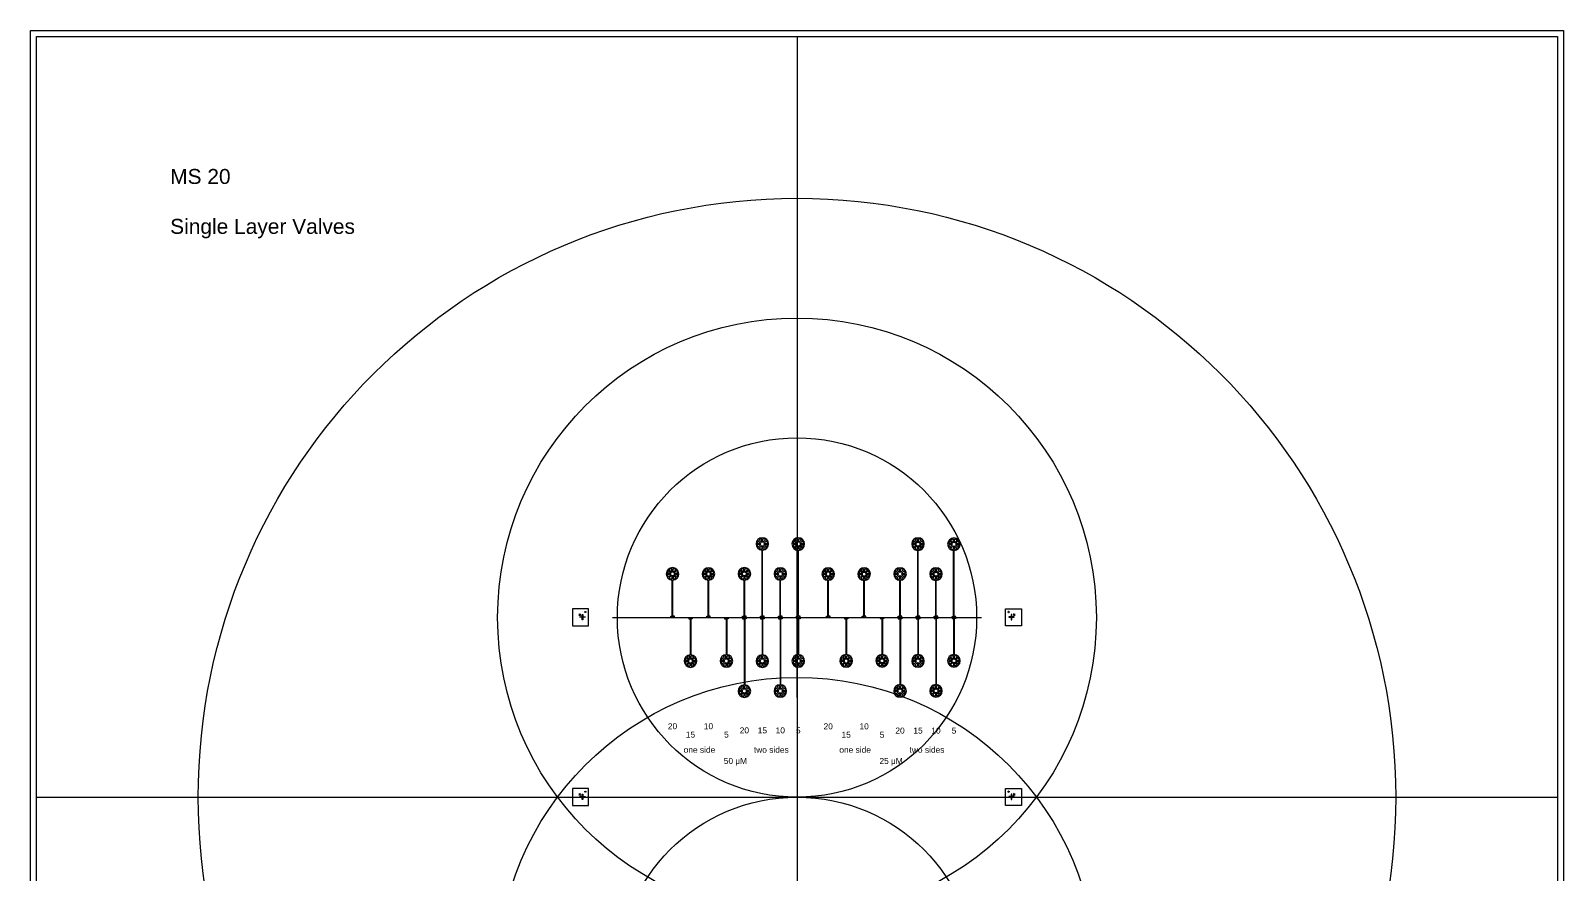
# Model space of a CAD drawing. Header units: millimetres. Extents: x 1000 to 429000, y 1000 to 279000.
# Drawn here: x 301000 to 429000, y 58720 to 129000 of the extents above; entities that cross this region are included whole.
import ezdxf

# ---------------------------------------------------------------- set-up
doc = ezdxf.new("R2010")
doc.units = ezdxf.units.MM
doc.layers.add('CLEAR', color=140, linetype='Continuous')
doc.layers.add('MAKS', color=20, linetype='Continuous')
doc.styles.get("Standard").update_dxf_attribs({"font": 'arial.ttf'})

msp = doc.modelspace()

# ---------------------------------------------------------------- linework, layer by layer
for p, q in [((365000, 128500), (365000, 1500)), ((365000, 73326), (365000, 86674)), ((349596, 80000), (380404, 80000)), ((365000, 70000), (365000, 60000)), ((301500, 65000), (428500, 65000)), ((347596, 65000), (382404, 65000))]:
    msp.add_line(p, q)
for centre, radius in [((365000, 65000), 50000), ((365000, 80000), 25000), ((365000, 80000), 15000), ((365000, 50000), 25000), ((365000, 50000), 15000)]:
    msp.add_circle(centre, radius)
at = {"layer": 'CLEAR'}
for p, q in [((301000, 129000), (429000, 129000)), ((301000, 1000), (301000, 129000)), ((429000, 129000), (429000, 1000)), ((362081, 80115), (362081, 85615)), ((362131, 80115), (362131, 85615)), ((365081, 80105), (365081, 85605)), ((365131, 80105), (365131, 85605)), ((375081, 80103), (375081, 85603)), ((375131, 80103), (375131, 85603)), ((378081, 80093), (378081, 85593)), ((378131, 80093), (378131, 85593)), ((354581, 80120), (354581, 83120)), ((354631, 80120), (354631, 83120)), ((357581, 80110), (357581, 83110)), ((357631, 80110), (357631, 83110)), ((360581, 80120), (360581, 83120)), ((360631, 80120), (360631, 83120)), ((363581, 80110), (363581, 83110)), ((363631, 80110), (363631, 83110)), ((367581, 80108), (367581, 83108)), ((367631, 80108), (367631, 83108)), ((370581, 80098), (370581, 83098)), ((370631, 80098), (370631, 83098)), ((373581, 80108), (373581, 83108)), ((373631, 80108), (373631, 83108)), ((376581, 80098), (376581, 83098)), ((376631, 80098), (376631, 83098)), ((346251, 80710), (346251, 79290)), ((347596, 80710), (346251, 80710)), ((347596, 79290), (347596, 80710)), ((382404, 80710), (383749, 80710)), ((382404, 79290), (382404, 80710)), ((383749, 80710), (383749, 79290)), ((354456, 80045), (354456, 80120)), ((354456, 80120), (354581, 80120)), ((354456, 80045), (354756, 80045)), ((354756, 80120), (354631, 80120)), ((354756, 80045), (354756, 80120)), ((355956, 79960), (356256, 79960)), ((355956, 79960), (355956, 79885)), ((355956, 79885), (356081, 79885)), ((356081, 79885), (356081, 76885)), ((356256, 79885), (356131, 79885)), ((356131, 79885), (356131, 76885)), ((356256, 79960), (356256, 79885)), ((357456, 80035), (357456, 80110)), ((357456, 80110), (357581, 80110)), ((357456, 80035), (357756, 80035)), ((357756, 80110), (357631, 80110)), ((357756, 80035), (357756, 80110)), ((358956, 79970), (359256, 79970)), ((358956, 79970), (358956, 79895)), ((358956, 79895), (359081, 79895)), ((359081, 79895), (359081, 76895)), ((359256, 79895), (359131, 79895)), ((359131, 79895), (359131, 76895)), ((359256, 79970), (359256, 79895)), ((360456, 80045), (360456, 80120)), ((360456, 80120), (360581, 80120)), ((360456, 80045), (360756, 80045)), ((360456, 79955), (360756, 79955)), ((360456, 79955), (360456, 79880)), ((360456, 79880), (360581, 79880)), ((360581, 79880), (360581, 74380)), ((360756, 80120), (360631, 80120)), ((360756, 79880), (360631, 79880)), ((360631, 79880), (360631, 74380)), ((360756, 80045), (360756, 80120)), ((360756, 79955), (360756, 79880)), ((361956, 80040), (361956, 80115)), ((361956, 80115), (362081, 80115)), ((361956, 80040), (362256, 80040)), ((361956, 79960), (362256, 79960)), ((361956, 79960), (361956, 79885)), ((361956, 79885), (362081, 79885)), ((362081, 79885), (362081, 76885)), ((362256, 80115), (362131, 80115)), ((362256, 79885), (362131, 79885)), ((362131, 79885), (362131, 76885)), ((362256, 80040), (362256, 80115)), ((362256, 79960), (362256, 79885)), ((363456, 80035), (363456, 80110)), ((363456, 80110), (363581, 80110)), ((363456, 80035), (363756, 80035)), ((363456, 79965), (363756, 79965)), ((363456, 79965), (363456, 79890)), ((363456, 79890), (363581, 79890)), ((363581, 79890), (363581, 74390)), ((363756, 80110), (363631, 80110)), ((363756, 79890), (363631, 79890)), ((363631, 79890), (363631, 74390)), ((363756, 80035), (363756, 80110)), ((363756, 79965), (363756, 79890)), ((364956, 80030), (364956, 80105)), ((364956, 80105), (365081, 80105)), ((364956, 80030), (365256, 80030)), ((364956, 79970), (365256, 79970)), ((364956, 79970), (364956, 79895)), ((364956, 79895), (365081, 79895)), ((365081, 79895), (365081, 76895)), ((365256, 80105), (365131, 80105)), ((365256, 79895), (365131, 79895)), ((365131, 79895), (365131, 76895)), ((365256, 80030), (365256, 80105)), ((365256, 79970), (365256, 79895)), ((367456, 80033), (367456, 80108)), ((367456, 80108), (367581, 80108)), ((367456, 80033), (367756, 80033)), ((367756, 80108), (367631, 80108)), ((367756, 80033), (367756, 80108)), ((368956, 79973), (369256, 79973)), ((368956, 79973), (368956, 79898)), ((368956, 79898), (369081, 79898)), ((369081, 79898), (369081, 76898)), ((369256, 79898), (369131, 79898)), ((369131, 79898), (369131, 76898)), ((369256, 79973), (369256, 79898)), ((370456, 80023), (370456, 80098)), ((370456, 80098), (370581, 80098)), ((370456, 80023), (370756, 80023)), ((370756, 80098), (370631, 80098)), ((370756, 80023), (370756, 80098)), ((371956, 79983), (372256, 79983)), ((371956, 79983), (371956, 79908)), ((371956, 79908), (372081, 79908)), ((372081, 79908), (372081, 76908)), ((372256, 79908), (372131, 79908)), ((372131, 79908), (372131, 76908)), ((372256, 79983), (372256, 79908)), ((373456, 80033), (373456, 80108)), ((373456, 80108), (373581, 80108)), ((373456, 80033), (373756, 80033)), ((373456, 79968), (373756, 79968)), ((373456, 79968), (373456, 79893)), ((373456, 79893), (373581, 79893)), ((373581, 79893), (373581, 74393)), ((373756, 80108), (373631, 80108)), ((373756, 79893), (373631, 79893)), ((373631, 79893), (373631, 74393)), ((373756, 80033), (373756, 80108)), ((373756, 79968), (373756, 79893)), ((374956, 80028), (374956, 80103)), ((374956, 80103), (375081, 80103)), ((374956, 80028), (375256, 80028)), ((374956, 79973), (375256, 79973)), ((374956, 79973), (374956, 79898)), ((374956, 79898), (375081, 79898)), ((375081, 79898), (375081, 76898)), ((375256, 80103), (375131, 80103)), ((375256, 79898), (375131, 79898)), ((375131, 79898), (375131, 76898)), ((375256, 80028), (375256, 80103)), ((375256, 79973), (375256, 79898)), ((376456, 80023), (376456, 80098)), ((376456, 80098), (376581, 80098)), ((376456, 80023), (376756, 80023)), ((376456, 79978), (376756, 79978)), ((376456, 79978), (376456, 79903)), ((376456, 79903), (376581, 79903)), ((376581, 79903), (376581, 74403)), ((376756, 80098), (376631, 80098)), ((376756, 79903), (376631, 79903)), ((376631, 79903), (376631, 74403)), ((376756, 80023), (376756, 80098)), ((376756, 79978), (376756, 79903)), ((377956, 80018), (377956, 80093)), ((377956, 80093), (378081, 80093)), ((377956, 80018), (378256, 80018)), ((377956, 79983), (378256, 79983)), ((377956, 79983), (377956, 79908)), ((377956, 79908), (378081, 79908)), ((378081, 79908), (378081, 76908)), ((378256, 80093), (378131, 80093)), ((378256, 79908), (378131, 79908)), ((378131, 79908), (378131, 76908)), ((378256, 80018), (378256, 80093)), ((378256, 79983), (378256, 79908)), ((346251, 79290), (347596, 79290)), ((383749, 79290), (382404, 79290)), ((346251, 65710), (346251, 64290)), ((347596, 65710), (346251, 65710)), ((347596, 64290), (347596, 65710)), ((382404, 65710), (383749, 65710)), ((382404, 64290), (382404, 65710)), ((383749, 65710), (383749, 64290)), ((346251, 64290), (347596, 64290)), ((383749, 64290), (382404, 64290))]:
    msp.add_line(p, q, dxfattribs=at)
for centre, start, end in [((362106, 86139), 272.7294, 267.2706), ((365106, 86129), 272.7294, 267.2706), ((375106, 86127), 272.7294, 267.2706), ((378106, 86117), 272.7294, 267.2706), ((354606, 83644), 272.7294, 267.2706), ((357606, 83634), 272.7294, 267.2706), ((360606, 83644), 272.7294, 267.2706), ((363606, 83634), 272.7294, 267.2706), ((367606, 83632), 272.7294, 267.2706), ((370606, 83622), 272.7294, 267.2706), ((373606, 83632), 272.7294, 267.2706), ((376606, 83622), 272.7294, 267.2706), ((356106, 76361), 92.7294, 87.2706), ((359106, 76371), 92.7294, 87.2706), ((362106, 76361), 92.7294, 87.2706), ((365106, 76371), 92.7294, 87.2706), ((369106, 76373), 92.7294, 87.2706), ((372106, 76383), 92.7294, 87.2706), ((375106, 76373), 92.7294, 87.2706), ((378106, 76383), 92.7294, 87.2706), ((360606, 73856), 92.7294, 87.2706), ((363606, 73866), 92.7294, 87.2706), ((373606, 73868), 92.7294, 87.2706), ((376606, 73878), 92.7294, 87.2706)]:
    msp.add_arc(centre, 525, start, end, dxfattribs=at)
at = {"layer": 'MAKS'}
for p, q in [((301500, 128500), (428500, 128500)), ((301500, 1500), (301500, 128500)), ((428500, 128500), (428500, 1500)), ((361985, 86189), (361669, 86189)), ((361985, 86089), (361669, 86089)), ((361985, 86189), (361762, 86413)), ((361985, 86089), (361762, 85866)), ((362056, 86260), (361832, 86483)), ((362056, 86019), (361832, 85796)), ((362056, 86260), (362056, 86576)), ((362056, 86019), (362056, 85703)), ((362156, 86260), (362156, 86576)), ((362156, 86260), (362379, 86483)), ((362156, 86019), (362379, 85796)), ((362156, 86019), (362156, 85703)), ((362226, 86189), (362450, 86413)), ((362226, 86189), (362542, 86189)), ((362226, 86089), (362450, 85866)), ((362226, 86089), (362542, 86089)), ((364985, 86179), (364669, 86179)), ((364985, 86079), (364669, 86079)), ((364985, 86179), (364762, 86403)), ((364985, 86079), (364762, 85856)), ((365056, 86250), (364832, 86473)), ((365056, 86009), (364832, 85786)), ((365056, 86250), (365056, 86566)), ((365056, 86009), (365056, 85693)), ((365156, 86250), (365156, 86566)), ((365156, 86250), (365379, 86473)), ((365156, 86009), (365379, 85786)), ((365156, 86009), (365156, 85693)), ((365226, 86179), (365450, 86403)), ((365226, 86179), (365542, 86179)), ((365226, 86079), (365450, 85856)), ((365226, 86079), (365542, 86079)), ((374985, 86177), (374669, 86177)), ((374985, 86077), (374669, 86077)), ((374985, 86177), (374762, 86400)), ((374985, 86077), (374762, 85854)), ((375056, 86247), (374832, 86471)), ((375056, 86006), (374832, 85783)), ((375056, 86247), (375056, 86563)), ((375056, 86006), (375056, 85690)), ((375156, 86247), (375156, 86563)), ((375156, 86247), (375379, 86471)), ((375156, 86006), (375379, 85783)), ((375156, 86006), (375156, 85690)), ((375226, 86177), (375450, 86400)), ((375226, 86177), (375542, 86177)), ((375226, 86077), (375450, 85854)), ((375226, 86077), (375542, 86077)), ((377985, 86167), (377669, 86167)), ((377985, 86067), (377669, 86067)), ((377985, 86167), (377762, 86390)), ((377985, 86067), (377762, 85844)), ((378056, 86237), (377832, 86461)), ((378056, 85996), (377832, 85773)), ((378056, 86237), (378056, 86553)), ((378056, 85996), (378056, 85680)), ((378156, 86237), (378156, 86553)), ((378156, 86237), (378379, 86461)), ((378156, 85996), (378379, 85773)), ((378156, 85996), (378156, 85680)), ((378226, 86167), (378450, 86390)), ((378226, 86167), (378542, 86167)), ((378226, 86067), (378450, 85844)), ((378226, 86067), (378542, 86067)), ((354485, 83694), (354169, 83694)), ((354485, 83594), (354169, 83594)), ((354485, 83694), (354262, 83918)), ((354485, 83594), (354262, 83371)), ((354556, 83765), (354332, 83988)), ((354556, 83524), (354332, 83301)), ((354556, 83765), (354556, 84081)), ((354556, 83524), (354556, 83208)), ((354656, 83765), (354656, 84081)), ((354656, 83765), (354879, 83988)), ((354656, 83524), (354879, 83301)), ((354656, 83524), (354656, 83208)), ((354726, 83694), (354950, 83918)), ((354726, 83694), (355042, 83694)), ((354726, 83594), (354950, 83371)), ((354726, 83594), (355042, 83594)), ((357485, 83684), (357169, 83684)), ((357485, 83584), (357169, 83584)), ((357485, 83684), (357262, 83908)), ((357485, 83584), (357262, 83361)), ((357556, 83755), (357332, 83978)), ((357556, 83514), (357332, 83291)), ((357556, 83755), (357556, 84071)), ((357556, 83514), (357556, 83198)), ((357656, 83755), (357656, 84071)), ((357656, 83755), (357879, 83978)), ((357656, 83514), (357879, 83291)), ((357656, 83514), (357656, 83198)), ((357726, 83684), (357950, 83908)), ((357726, 83684), (358042, 83684)), ((357726, 83584), (357950, 83361)), ((357726, 83584), (358042, 83584)), ((360485, 83694), (360169, 83694)), ((360485, 83594), (360169, 83594)), ((360485, 83694), (360262, 83918)), ((360485, 83594), (360262, 83371)), ((360556, 83765), (360332, 83988)), ((360556, 83524), (360332, 83301)), ((360556, 83765), (360556, 84081)), ((360556, 83524), (360556, 83208)), ((360656, 83765), (360656, 84081)), ((360656, 83765), (360879, 83988)), ((360656, 83524), (360879, 83301)), ((360656, 83524), (360656, 83208)), ((360726, 83694), (360950, 83918)), ((360726, 83694), (361042, 83694)), ((360726, 83594), (360950, 83371)), ((360726, 83594), (361042, 83594)), ((363485, 83684), (363169, 83684)), ((363485, 83584), (363169, 83584)), ((363485, 83684), (363262, 83908)), ((363485, 83584), (363262, 83361)), ((363556, 83755), (363332, 83978)), ((363556, 83514), (363332, 83291)), ((363556, 83755), (363556, 84071)), ((363556, 83514), (363556, 83198)), ((363656, 83755), (363656, 84071)), ((363656, 83755), (363879, 83978)), ((363656, 83514), (363879, 83291)), ((363656, 83514), (363656, 83198)), ((363726, 83684), (363950, 83908)), ((363726, 83684), (364042, 83684)), ((363726, 83584), (363950, 83361)), ((363726, 83584), (364042, 83584)), ((367485, 83682), (367169, 83682)), ((367485, 83582), (367169, 83582)), ((367485, 83682), (367262, 83905)), ((367485, 83582), (367262, 83359)), ((367556, 83752), (367332, 83976)), ((367556, 83511), (367332, 83288)), ((367556, 83752), (367556, 84068)), ((367556, 83511), (367556, 83195)), ((367656, 83752), (367656, 84068)), ((367656, 83752), (367879, 83976)), ((367656, 83511), (367879, 83288)), ((367656, 83511), (367656, 83195)), ((367726, 83682), (367950, 83905)), ((367726, 83682), (368042, 83682)), ((367726, 83582), (367950, 83359)), ((367726, 83582), (368042, 83582)), ((370485, 83672), (370169, 83672)), ((370485, 83572), (370169, 83572)), ((370485, 83672), (370262, 83895)), ((370485, 83572), (370262, 83349)), ((370556, 83742), (370332, 83966)), ((370556, 83501), (370332, 83278)), ((370556, 83742), (370556, 84058)), ((370556, 83501), (370556, 83185)), ((370656, 83742), (370656, 84058)), ((370656, 83742), (370879, 83966)), ((370656, 83501), (370879, 83278)), ((370656, 83501), (370656, 83185)), ((370726, 83672), (370950, 83895)), ((370726, 83672), (371042, 83672)), ((370726, 83572), (370950, 83349)), ((370726, 83572), (371042, 83572)), ((373485, 83682), (373169, 83682)), ((373485, 83582), (373169, 83582)), ((373485, 83682), (373262, 83905)), ((373485, 83582), (373262, 83359)), ((373556, 83752), (373332, 83976)), ((373556, 83511), (373332, 83288)), ((373556, 83752), (373556, 84068)), ((373556, 83511), (373556, 83195)), ((373656, 83752), (373656, 84068)), ((373656, 83752), (373879, 83976)), ((373656, 83511), (373879, 83288)), ((373656, 83511), (373656, 83195)), ((373726, 83682), (373950, 83905)), ((373726, 83682), (374042, 83682)), ((373726, 83582), (373950, 83359)), ((373726, 83582), (374042, 83582)), ((376485, 83672), (376169, 83672)), ((376485, 83572), (376169, 83572)), ((376485, 83672), (376262, 83895)), ((376485, 83572), (376262, 83349)), ((376556, 83742), (376332, 83966)), ((376556, 83501), (376332, 83278)), ((376556, 83742), (376556, 84058)), ((376556, 83501), (376556, 83185)), ((376656, 83742), (376656, 84058)), ((376656, 83742), (376879, 83966)), ((376656, 83501), (376879, 83278)), ((376656, 83501), (376656, 83185)), ((376726, 83672), (376950, 83895)), ((376726, 83672), (377042, 83672)), ((376726, 83572), (376950, 83349)), ((376726, 83572), (377042, 83572)), ((346847, 80298), (346827, 80298)), ((346827, 80298), (346827, 80148)), ((346827, 80148), (346847, 80148)), ((346847, 80237), (346918, 80308)), ((346847, 80237), (346847, 80298)), ((346847, 80148), (346847, 80209)), ((346847, 80209), (346918, 80138)), ((346862, 80223), (346932, 80294)), ((346862, 80223), (346932, 80152)), ((346872, 80054), (347072, 80054)), ((346872, 80016), (346872, 80054)), ((347072, 80016), (346872, 80016)), ((346918, 80308), (346932, 80294)), ((346918, 80138), (346932, 80152)), ((347072, 80054), (347072, 80254)), ((347072, 80254), (347110, 80254)), ((347072, 79816), (347072, 80016)), ((347110, 79816), (347072, 79816)), ((347110, 80254), (347110, 80054)), ((347110, 80054), (347310, 80054)), ((347310, 80016), (347110, 80016)), ((347110, 80016), (347110, 79816)), ((347277, 80410), (347277, 80510)), ((347277, 80510), (347289, 80510)), ((347289, 80410), (347277, 80410)), ((347289, 80510), (347289, 80410)), ((347310, 80054), (347310, 80016)), ((347314, 80410), (347314, 80510)), ((347314, 80510), (347326, 80510)), ((347326, 80410), (347314, 80410)), ((347326, 80510), (347326, 80410)), ((347351, 80410), (347351, 80510)), ((347351, 80510), (347363, 80510)), ((347363, 80410), (347351, 80410)), ((347363, 80510), (347363, 80410)), ((382649, 80510), (382637, 80510)), ((382637, 80510), (382637, 80410)), ((382637, 80410), (382649, 80410)), ((382649, 80410), (382649, 80510)), ((382686, 80510), (382674, 80510)), ((382674, 80510), (382674, 80410)), ((382674, 80410), (382686, 80410)), ((382686, 80410), (382686, 80510)), ((382890, 80054), (382690, 80054)), ((382690, 80054), (382690, 80016)), ((382690, 80016), (382890, 80016)), ((382723, 80510), (382711, 80510)), ((382711, 80510), (382711, 80410)), ((382711, 80410), (382723, 80410)), ((382723, 80410), (382723, 80510)), ((382928, 80254), (382890, 80254)), ((382890, 80254), (382890, 80054)), ((382890, 80016), (382890, 79816)), ((382890, 79816), (382928, 79816)), ((382928, 80054), (382928, 80254)), ((383128, 80054), (382928, 80054)), ((382928, 79816), (382928, 80016)), ((382928, 80016), (383128, 80016)), ((383082, 80308), (383067, 80294)), ((383138, 80223), (383067, 80294)), ((383138, 80223), (383067, 80152)), ((383082, 80138), (383067, 80152)), ((383152, 80237), (383082, 80308)), ((383152, 80209), (383082, 80138)), ((383128, 80016), (383128, 80054)), ((383152, 80237), (383152, 80298)), ((383152, 80298), (383172, 80298)), ((383152, 80148), (383152, 80209)), ((383172, 80148), (383152, 80148)), ((383172, 80298), (383172, 80148)), ((359056, 76491), (359056, 76807)), ((359156, 76491), (359156, 76807)), ((365056, 76491), (365056, 76807)), ((365156, 76491), (365156, 76807)), ((369056, 76494), (369056, 76810)), ((369156, 76494), (369156, 76810)), ((372056, 76504), (372056, 76820)), ((372156, 76504), (372156, 76820)), ((375056, 76494), (375056, 76810)), ((375156, 76494), (375156, 76810)), ((378056, 76504), (378056, 76820)), ((378156, 76504), (378156, 76820)), ((355985, 76411), (355669, 76411)), ((355985, 76311), (355669, 76311)), ((355985, 76411), (355762, 76634)), ((355985, 76311), (355762, 76087)), ((356056, 76481), (355832, 76704)), ((356056, 76240), (355832, 76017)), ((356056, 76481), (356056, 76797)), ((356056, 76240), (356056, 75924)), ((356156, 76481), (356156, 76797)), ((356156, 76481), (356379, 76704)), ((356156, 76240), (356379, 76017)), ((356156, 76240), (356156, 75924)), ((356226, 76411), (356450, 76634)), ((356226, 76411), (356542, 76411)), ((356226, 76311), (356450, 76087)), ((356226, 76311), (356542, 76311)), ((358985, 76421), (358669, 76421)), ((358985, 76321), (358669, 76321)), ((358985, 76421), (358762, 76644)), ((358985, 76321), (358762, 76097)), ((359056, 76491), (358832, 76714)), ((359056, 76250), (358832, 76027)), ((359056, 76250), (359056, 75934)), ((359156, 76491), (359379, 76714)), ((359156, 76250), (359379, 76027)), ((359156, 76250), (359156, 75934)), ((359226, 76421), (359450, 76644)), ((359226, 76421), (359542, 76421)), ((359226, 76321), (359450, 76097)), ((359226, 76321), (359542, 76321)), ((361985, 76411), (361669, 76411)), ((361985, 76311), (361669, 76311)), ((361985, 76411), (361762, 76634)), ((361985, 76311), (361762, 76087)), ((362056, 76481), (361832, 76704)), ((362056, 76240), (361832, 76017)), ((362056, 76481), (362056, 76797)), ((362056, 76240), (362056, 75924)), ((362156, 76481), (362156, 76797)), ((362156, 76481), (362379, 76704)), ((362156, 76240), (362379, 76017)), ((362156, 76240), (362156, 75924)), ((362226, 76411), (362450, 76634)), ((362226, 76411), (362542, 76411)), ((362226, 76311), (362450, 76087)), ((362226, 76311), (362542, 76311)), ((364985, 76421), (364669, 76421)), ((364985, 76321), (364669, 76321)), ((364985, 76421), (364762, 76644)), ((364985, 76321), (364762, 76097)), ((365056, 76491), (364832, 76714)), ((365056, 76250), (364832, 76027)), ((365056, 76250), (365056, 75934)), ((365156, 76491), (365379, 76714)), ((365156, 76250), (365379, 76027)), ((365156, 76250), (365156, 75934)), ((365226, 76421), (365450, 76644)), ((365226, 76421), (365542, 76421)), ((365226, 76321), (365450, 76097)), ((365226, 76321), (365542, 76321)), ((368985, 76423), (368669, 76423)), ((368985, 76323), (368669, 76323)), ((368985, 76423), (368762, 76646)), ((368985, 76323), (368762, 76100)), ((369056, 76494), (368832, 76717)), ((369056, 76253), (368832, 76029)), ((369056, 76253), (369056, 75937)), ((369156, 76494), (369379, 76717)), ((369156, 76253), (369379, 76029)), ((369156, 76253), (369156, 75937)), ((369226, 76423), (369450, 76646)), ((369226, 76423), (369542, 76423)), ((369226, 76323), (369450, 76100)), ((369226, 76323), (369542, 76323)), ((371985, 76433), (371669, 76433)), ((371985, 76333), (371669, 76333)), ((371985, 76433), (371762, 76656)), ((371985, 76333), (371762, 76110)), ((372056, 76504), (371832, 76727)), ((372056, 76263), (371832, 76039)), ((372056, 76263), (372056, 75947)), ((372156, 76504), (372379, 76727)), ((372156, 76263), (372379, 76039)), ((372156, 76263), (372156, 75947)), ((372226, 76433), (372450, 76656)), ((372226, 76433), (372542, 76433)), ((372226, 76333), (372450, 76110)), ((372226, 76333), (372542, 76333)), ((374985, 76423), (374669, 76423)), ((374985, 76323), (374669, 76323)), ((374985, 76423), (374762, 76646)), ((374985, 76323), (374762, 76100)), ((375056, 76494), (374832, 76717)), ((375056, 76253), (374832, 76029)), ((375056, 76253), (375056, 75937)), ((375156, 76494), (375379, 76717)), ((375156, 76253), (375379, 76029)), ((375156, 76253), (375156, 75937)), ((375226, 76423), (375450, 76646)), ((375226, 76423), (375542, 76423)), ((375226, 76323), (375450, 76100)), ((375226, 76323), (375542, 76323)), ((377985, 76433), (377669, 76433)), ((377985, 76333), (377669, 76333)), ((377985, 76433), (377762, 76656)), ((377985, 76333), (377762, 76110)), ((378056, 76504), (377832, 76727)), ((378056, 76263), (377832, 76039)), ((378056, 76263), (378056, 75947)), ((378156, 76504), (378379, 76727)), ((378156, 76263), (378379, 76039)), ((378156, 76263), (378156, 75947)), ((378226, 76433), (378450, 76656)), ((378226, 76433), (378542, 76433)), ((378226, 76333), (378450, 76110)), ((378226, 76333), (378542, 76333)), ((360556, 73976), (360556, 74292)), ((360656, 73976), (360656, 74292)), ((363556, 73986), (363556, 74302)), ((363656, 73986), (363656, 74302)), ((373556, 73989), (373556, 74305)), ((373656, 73989), (373656, 74305)), ((376556, 73999), (376556, 74315)), ((376656, 73999), (376656, 74315)), ((360485, 73906), (360169, 73906)), ((360485, 73806), (360169, 73806)), ((360485, 73906), (360262, 74129)), ((360485, 73806), (360262, 73582)), ((360556, 73976), (360332, 74199)), ((360556, 73735), (360332, 73512)), ((360556, 73735), (360556, 73419)), ((360656, 73976), (360879, 74199)), ((360656, 73735), (360879, 73512)), ((360656, 73735), (360656, 73419)), ((360726, 73906), (360950, 74129)), ((360726, 73906), (361042, 73906)), ((360726, 73806), (360950, 73582)), ((360726, 73806), (361042, 73806)), ((363485, 73916), (363169, 73916)), ((363485, 73816), (363169, 73816)), ((363485, 73916), (363262, 74139)), ((363485, 73816), (363262, 73592)), ((363556, 73986), (363332, 74209)), ((363556, 73745), (363332, 73522)), ((363556, 73745), (363556, 73429)), ((363656, 73986), (363879, 74209)), ((363656, 73745), (363879, 73522)), ((363656, 73745), (363656, 73429)), ((363726, 73916), (363950, 74139)), ((363726, 73916), (364042, 73916)), ((363726, 73816), (363950, 73592)), ((363726, 73816), (364042, 73816)), ((373485, 73918), (373169, 73918)), ((373485, 73818), (373169, 73818)), ((373485, 73918), (373262, 74141)), ((373485, 73818), (373262, 73595)), ((373556, 73989), (373332, 74212)), ((373556, 73748), (373332, 73524)), ((373556, 73748), (373556, 73432)), ((373656, 73989), (373879, 74212)), ((373656, 73748), (373879, 73524)), ((373656, 73748), (373656, 73432)), ((373726, 73918), (373950, 74141)), ((373726, 73918), (374042, 73918)), ((373726, 73818), (373950, 73595)), ((373726, 73818), (374042, 73818)), ((376485, 73928), (376169, 73928)), ((376485, 73828), (376169, 73828)), ((376485, 73928), (376262, 74151)), ((376485, 73828), (376262, 73605)), ((376556, 73999), (376332, 74222)), ((376556, 73758), (376332, 73534)), ((376556, 73758), (376556, 73442)), ((376656, 73999), (376879, 74222)), ((376656, 73758), (376879, 73534)), ((376656, 73758), (376656, 73442)), ((376726, 73928), (376950, 74151)), ((376726, 73928), (377042, 73928)), ((376726, 73828), (376950, 73605)), ((376726, 73828), (377042, 73828)), ((346847, 65298), (346827, 65298)), ((346827, 65298), (346827, 65148)), ((346847, 65237), (346918, 65308)), ((346847, 65237), (346847, 65298)), ((346862, 65223), (346932, 65294)), ((346918, 65308), (346932, 65294)), ((347277, 65410), (347277, 65510)), ((347277, 65510), (347289, 65510)), ((347289, 65410), (347277, 65410)), ((347289, 65510), (347289, 65410)), ((347314, 65410), (347314, 65510)), ((347314, 65510), (347326, 65510)), ((347326, 65410), (347314, 65410)), ((347326, 65510), (347326, 65410)), ((347351, 65410), (347351, 65510)), ((347351, 65510), (347363, 65510)), ((347363, 65410), (347351, 65410)), ((347363, 65510), (347363, 65410)), ((382649, 65510), (382637, 65510)), ((382637, 65510), (382637, 65410)), ((382637, 65410), (382649, 65410)), ((382649, 65410), (382649, 65510)), ((382686, 65510), (382674, 65510)), ((382674, 65510), (382674, 65410)), ((382674, 65410), (382686, 65410)), ((382686, 65410), (382686, 65510)), ((382723, 65510), (382711, 65510)), ((382711, 65510), (382711, 65410)), ((382711, 65410), (382723, 65410)), ((382723, 65410), (382723, 65510)), ((383082, 65308), (383067, 65294)), ((383138, 65223), (383067, 65294)), ((383152, 65237), (383082, 65308)), ((383152, 65237), (383152, 65298)), ((383152, 65298), (383172, 65298)), ((383172, 65298), (383172, 65148)), ((346827, 65148), (346847, 65148)), ((346847, 65148), (346847, 65209)), ((346847, 65209), (346918, 65138)), ((346862, 65223), (346932, 65152)), ((346872, 65054), (347072, 65054)), ((346872, 65016), (346872, 65054)), ((347072, 65016), (346872, 65016)), ((346918, 65138), (346932, 65152)), ((347072, 65054), (347072, 65254)), ((347072, 65254), (347110, 65254)), ((347072, 64816), (347072, 65016)), ((347110, 64816), (347072, 64816)), ((347110, 65254), (347110, 65054)), ((347110, 65054), (347310, 65054)), ((347310, 65016), (347110, 65016)), ((347110, 65016), (347110, 64816)), ((347310, 65054), (347310, 65016)), ((382890, 65054), (382690, 65054)), ((382690, 65054), (382690, 65016)), ((382690, 65016), (382890, 65016)), ((382928, 65254), (382890, 65254)), ((382890, 65254), (382890, 65054)), ((382890, 65016), (382890, 64816)), ((382890, 64816), (382928, 64816)), ((382928, 65054), (382928, 65254)), ((383128, 65054), (382928, 65054)), ((382928, 64816), (382928, 65016)), ((382928, 65016), (383128, 65016)), ((383138, 65223), (383067, 65152)), ((383082, 65138), (383067, 65152)), ((383152, 65209), (383082, 65138)), ((383128, 65016), (383128, 65054)), ((383152, 65148), (383152, 65209)), ((383172, 65148), (383152, 65148))]:
    msp.add_line(p, q, dxfattribs=at)
for centre, start, end in [((362106, 86139), 141.52417, 173.47583), ((362106, 86139), 186.52417, 218.47583), ((362106, 86139), 96.52417, 128.47583), ((362106, 86139), 231.52417, 263.47583), ((362106, 86139), 51.52417, 83.47583), ((362106, 86139), 276.52417, 308.47583), ((362106, 86139), 6.52417, 38.47583), ((362106, 86139), 321.52417, 353.47583), ((365106, 86129), 141.52417, 173.47583), ((365106, 86129), 186.52417, 218.47583), ((365106, 86129), 96.52417, 128.47583), ((365106, 86129), 231.52417, 263.47583), ((365106, 86129), 51.52417, 83.47583), ((365106, 86129), 276.52417, 308.47583), ((365106, 86129), 6.52417, 38.47583), ((365106, 86129), 321.52417, 353.47583), ((375106, 86127), 141.52417, 173.47583), ((375106, 86127), 186.52417, 218.47583), ((375106, 86127), 96.52417, 128.47583), ((375106, 86127), 231.52417, 263.47583), ((375106, 86127), 51.52417, 83.47583), ((375106, 86127), 276.52417, 308.47583), ((375106, 86127), 6.52417, 38.47583), ((375106, 86127), 321.52417, 353.47583), ((378106, 86117), 141.52417, 173.47583), ((378106, 86117), 186.52417, 218.47583), ((378106, 86117), 96.52417, 128.47583), ((378106, 86117), 231.52417, 263.47583), ((378106, 86117), 51.52417, 83.47583), ((378106, 86117), 276.52417, 308.47583), ((378106, 86117), 6.52417, 38.47583), ((378106, 86117), 321.52417, 353.47583), ((354606, 83644), 141.52417, 173.47583), ((354606, 83644), 186.52417, 218.47583), ((354606, 83644), 96.52417, 128.47583), ((354606, 83644), 231.52417, 263.47583), ((354606, 83644), 51.52417, 83.47583), ((354606, 83644), 276.52417, 308.47583), ((354606, 83644), 6.52417, 38.47583), ((354606, 83644), 321.52417, 353.47583), ((357606, 83634), 141.52417, 173.47583), ((357606, 83634), 186.52417, 218.47583), ((357606, 83634), 96.52417, 128.47583), ((357606, 83634), 231.52417, 263.47583), ((357606, 83634), 51.52417, 83.47583), ((357606, 83634), 276.52417, 308.47583), ((357606, 83634), 6.52417, 38.47583), ((357606, 83634), 321.52417, 353.47583), ((360606, 83644), 141.52417, 173.47583), ((360606, 83644), 186.52417, 218.47583), ((360606, 83644), 96.52417, 128.47583), ((360606, 83644), 231.52417, 263.47583), ((360606, 83644), 51.52417, 83.47583), ((360606, 83644), 276.52417, 308.47583), ((360606, 83644), 6.52417, 38.47583), ((360606, 83644), 321.52417, 353.47583), ((363606, 83634), 141.52417, 173.47583), ((363606, 83634), 186.52417, 218.47583), ((363606, 83634), 96.52417, 128.47583), ((363606, 83634), 231.52417, 263.47583), ((363606, 83634), 51.52417, 83.47583), ((363606, 83634), 276.52417, 308.47583), ((363606, 83634), 6.52417, 38.47583), ((363606, 83634), 321.52417, 353.47583), ((367606, 83632), 141.52417, 173.47583), ((367606, 83632), 186.52417, 218.47583), ((367606, 83632), 96.52417, 128.47583), ((367606, 83632), 231.52417, 263.47583), ((367606, 83632), 51.52417, 83.47583), ((367606, 83632), 276.52417, 308.47583), ((367606, 83632), 6.52417, 38.47583), ((367606, 83632), 321.52417, 353.47583), ((370606, 83622), 141.52417, 173.47583), ((370606, 83622), 186.52417, 218.47583), ((370606, 83622), 96.52417, 128.47583), ((370606, 83622), 231.52417, 263.47583), ((370606, 83622), 51.52417, 83.47583), ((370606, 83622), 276.52417, 308.47583), ((370606, 83622), 6.52417, 38.47583), ((370606, 83622), 321.52417, 353.47583), ((373606, 83632), 141.52417, 173.47583), ((373606, 83632), 186.52417, 218.47583), ((373606, 83632), 96.52417, 128.47583), ((373606, 83632), 231.52417, 263.47583), ((373606, 83632), 51.52417, 83.47583), ((373606, 83632), 276.52417, 308.47583), ((373606, 83632), 6.52417, 38.47583), ((373606, 83632), 321.52417, 353.47583), ((376606, 83622), 141.52417, 173.47583), ((376606, 83622), 186.52417, 218.47583), ((376606, 83622), 96.52417, 128.47583), ((376606, 83622), 231.52417, 263.47583), ((376606, 83622), 51.52417, 83.47583), ((376606, 83622), 276.52417, 308.47583), ((376606, 83622), 6.52417, 38.47583), ((376606, 83622), 321.52417, 353.47583), ((359106, 76371), 96.52417, 128.47583), ((359106, 76371), 51.52417, 83.47583), ((365106, 76371), 96.52417, 128.47583), ((365106, 76371), 51.52417, 83.47583), ((369106, 76373), 96.52417, 128.47583), ((369106, 76373), 51.52417, 83.47583), ((372106, 76383), 96.52417, 128.47583), ((372106, 76383), 51.52417, 83.47583), ((375106, 76373), 96.52417, 128.47583), ((375106, 76373), 51.52417, 83.47583), ((378106, 76383), 96.52417, 128.47583), ((378106, 76383), 51.52417, 83.47583), ((356106, 76361), 141.52417, 173.47583), ((356106, 76361), 186.52417, 218.47583), ((356106, 76361), 96.52417, 128.47583), ((356106, 76361), 231.52417, 263.47583), ((356106, 76361), 51.52417, 83.47583), ((356106, 76361), 276.52417, 308.47583), ((356106, 76361), 6.52417, 38.47583), ((356106, 76361), 321.52417, 353.47583), ((359106, 76371), 141.52417, 173.47583), ((359106, 76371), 186.52417, 218.47583), ((359106, 76371), 231.52417, 263.47583), ((359106, 76371), 276.52417, 308.47583), ((359106, 76371), 6.52417, 38.47583), ((359106, 76371), 321.52417, 353.47583), ((362106, 76361), 141.52417, 173.47583), ((362106, 76361), 186.52417, 218.47583), ((362106, 76361), 96.52417, 128.47583), ((362106, 76361), 231.52417, 263.47583), ((362106, 76361), 51.52417, 83.47583), ((362106, 76361), 276.52417, 308.47583), ((362106, 76361), 6.52417, 38.47583), ((362106, 76361), 321.52417, 353.47583), ((365106, 76371), 141.52417, 173.47583), ((365106, 76371), 186.52417, 218.47583), ((365106, 76371), 231.52417, 263.47583), ((365106, 76371), 276.52417, 308.47583), ((365106, 76371), 6.52417, 38.47583), ((365106, 76371), 321.52417, 353.47583), ((369106, 76373), 141.52417, 173.47583), ((369106, 76373), 186.52417, 218.47583), ((369106, 76373), 231.52417, 263.47583), ((369106, 76373), 276.52417, 308.47583), ((369106, 76373), 6.52417, 38.47583), ((369106, 76373), 321.52417, 353.47583), ((372106, 76383), 141.52417, 173.47583), ((372106, 76383), 186.52417, 218.47583), ((372106, 76383), 231.52417, 263.47583), ((372106, 76383), 276.52417, 308.47583), ((372106, 76383), 6.52417, 38.47583), ((372106, 76383), 321.52417, 353.47583), ((375106, 76373), 141.52417, 173.47583), ((375106, 76373), 186.52417, 218.47583), ((375106, 76373), 231.52417, 263.47583), ((375106, 76373), 276.52417, 308.47583), ((375106, 76373), 6.52417, 38.47583), ((375106, 76373), 321.52417, 353.47583), ((378106, 76383), 141.52417, 173.47583), ((378106, 76383), 186.52417, 218.47583), ((378106, 76383), 231.52417, 263.47583), ((378106, 76383), 276.52417, 308.47583), ((378106, 76383), 6.52417, 38.47583), ((378106, 76383), 321.52417, 353.47583), ((360606, 73856), 96.52417, 128.47583), ((360606, 73856), 51.52417, 83.47583), ((363606, 73866), 96.52417, 128.47583), ((363606, 73866), 51.52417, 83.47583), ((373606, 73868), 96.52417, 128.47583), ((373606, 73868), 51.52417, 83.47583), ((376606, 73878), 96.52417, 128.47583), ((376606, 73878), 51.52417, 83.47583), ((360606, 73856), 141.52417, 173.47583), ((360606, 73856), 186.52417, 218.47583), ((360606, 73856), 231.52417, 263.47583), ((360606, 73856), 276.52417, 308.47583), ((360606, 73856), 6.52417, 38.47583), ((360606, 73856), 321.52417, 353.47583), ((363606, 73866), 141.52417, 173.47583), ((363606, 73866), 186.52417, 218.47583), ((363606, 73866), 231.52417, 263.47583), ((363606, 73866), 276.52417, 308.47583), ((363606, 73866), 6.52417, 38.47583), ((363606, 73866), 321.52417, 353.47583), ((373606, 73868), 141.52417, 173.47583), ((373606, 73868), 186.52417, 218.47583), ((373606, 73868), 231.52417, 263.47583), ((373606, 73868), 276.52417, 308.47583), ((373606, 73868), 6.52417, 38.47583), ((373606, 73868), 321.52417, 353.47583), ((376606, 73878), 141.52417, 173.47583), ((376606, 73878), 186.52417, 218.47583), ((376606, 73878), 231.52417, 263.47583), ((376606, 73878), 276.52417, 308.47583), ((376606, 73878), 6.52417, 38.47583), ((376606, 73878), 321.52417, 353.47583)]:
    msp.add_arc(centre, 439, start, end, dxfattribs=at)

# ---------------------------------------------------------------- texts
at = {"layer": 'CLEAR'}
for s, width, heights, insert, char_height, attachment_point in [('MS 20\\P\\PSingle Layer Valves', 18981.93, [9373], (312651, 117451), 1250, 1), ('{\\H0.5x;20 }', 1203.63, [523], (354606, 70918), 1000, 5), ('{\\H0.5x;15 }', 1203.63, [523], (356106, 70218), 1000, 5), ('{\\H0.5x;10 }', 1203.63, [523], (357606, 70918), 1000, 5), ('{\\H0.5x;5 }', 1203.63, [523], (359106, 70218), 1000, 5), ('{\\H0.5x;20 }', 1203.63, [523], (360606, 70568), 1000, 5), ('{\\H0.5x;15 }', 1203.63, [523], (362106, 70568), 1000, 5), ('{\\H0.5x;10 }', 1203.63, [523], (363606, 70568), 1000, 5), ('{\\H0.5x;5 }', 1203.63, [523], (365106, 70568), 1000, 5), ('{\\H0.5x;20 }', 1203.63, [523], (367606, 70905), 1000, 5), ('{\\H0.5x;15 }', 1203.63, [523], (369106, 70205), 1000, 5), ('{\\H0.5x;10 }', 1203.63, [523], (370606, 70905), 1000, 5), ('{\\H0.5x;5 }', 1203.63, [523], (372106, 70205), 1000, 5), ('{\\H0.5x;20 }', 1203.63, [523], (373606, 70555), 1000, 5), ('{\\H0.5x;15 }', 1203.63, [523], (375106, 70555), 1000, 5), ('{\\H0.5x;10 }', 1203.63, [523], (376606, 70555), 1000, 5), ('{\\H0.5x;5 }', 1203.63, [523], (378106, 70555), 1000, 5), ('{\\H0.5x;one side }', 2808.52, [523], (356856, 68950), 1000, 5), ('{\\H0.5x;two sides }', 3455.49, [523], (362856, 68950), 1000, 5), ('{\\H0.5x;one side }', 2808.52, [523], (369856, 68950), 1000, 5), ('{\\H0.5x;two sides }', 3455.49, [523], (375856, 68950), 1000, 5), ('{\\H0.5x;50 \\fSymbol|b0|i0|c2|p18;m\\fArial|b0|i0|c0|p34;M }', 2406.81, [523], (359856, 67950), 1000, 5), ('{\\H0.5x;25 \\fSymbol|b0|i0|c2|p18;m\\fArial|b0|i0|c0|p34;M }', 2406.81, [523], (372856, 67950), 1000, 5)]:
    msp.add_mtext_dynamic_manual_height_columns(s, width=width, gutter_width=12.5, heights=heights, dxfattribs=dict(at, insert=insert, char_height=char_height, attachment_point=attachment_point))

doc.saveas('drawing.dxf')
